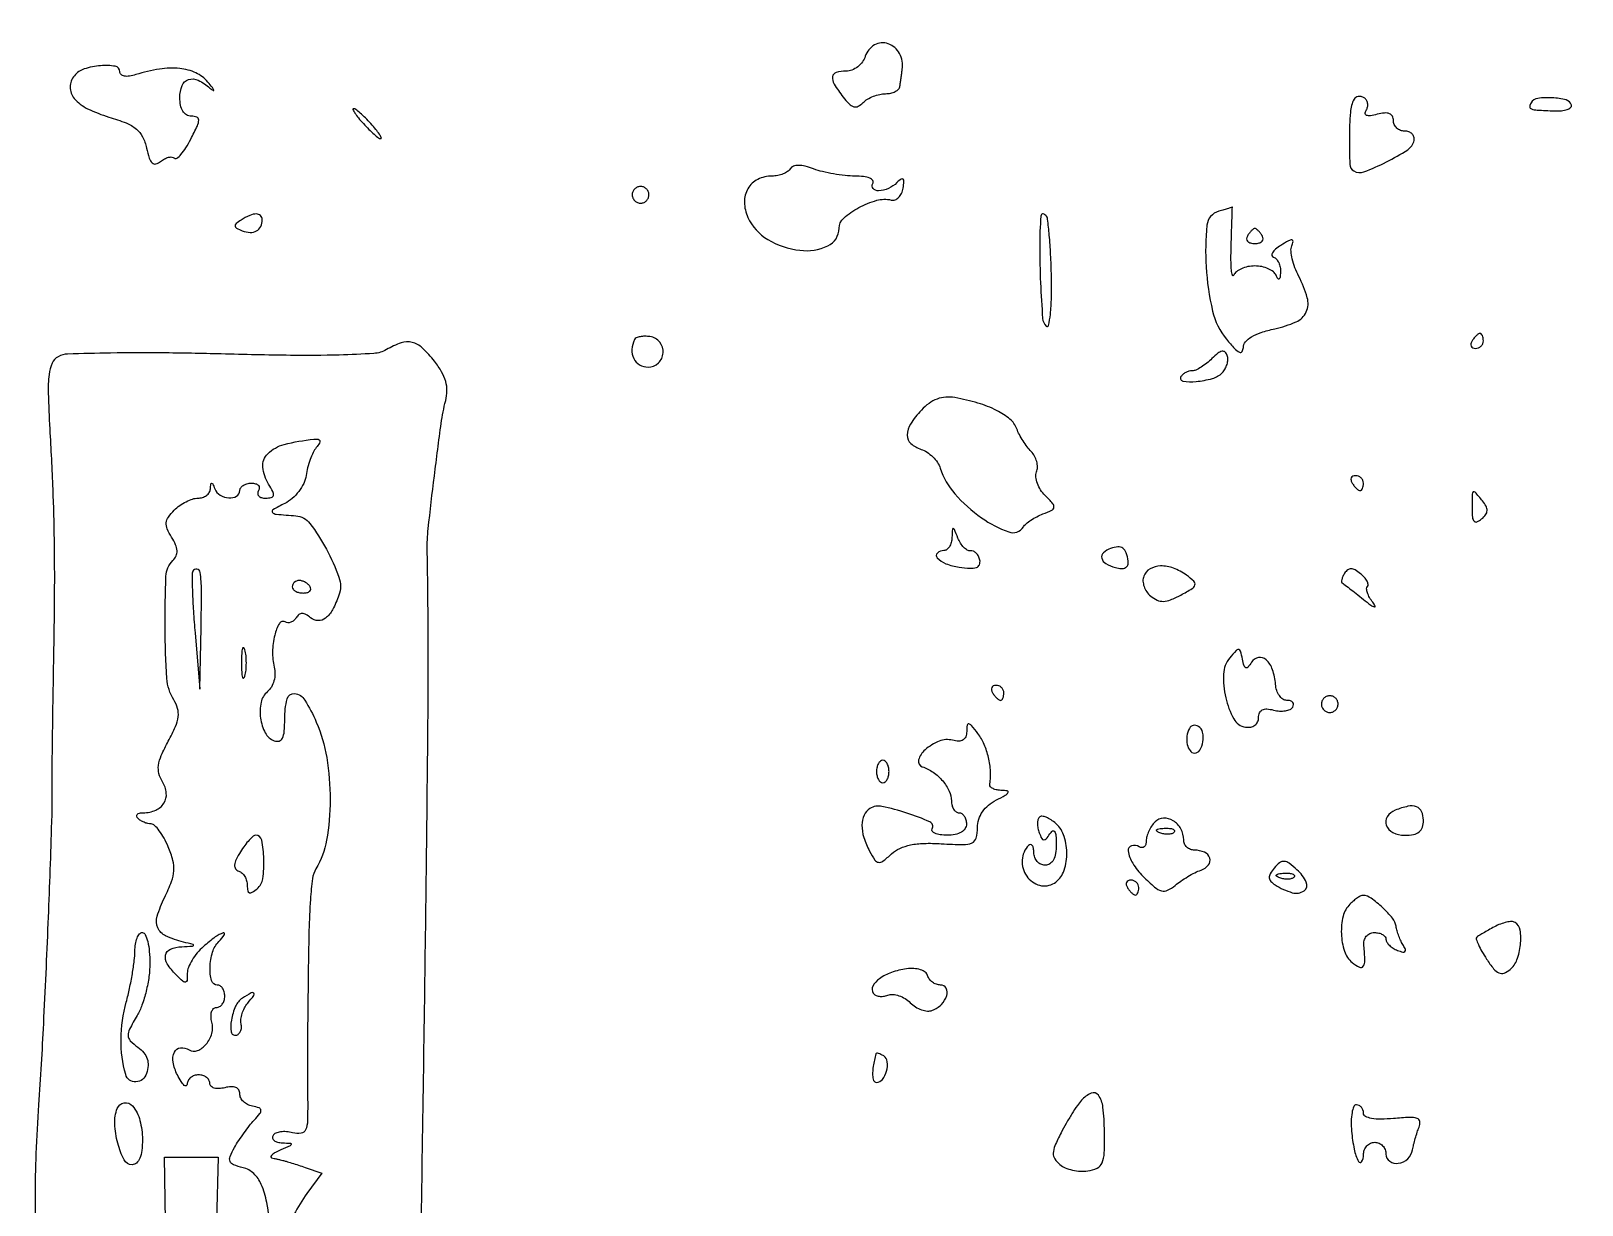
# Model space of a CAD drawing. Extents: x 0 to 5034, y 0 to 2560.
# Drawn here: x 3856.1 to 4063.2, y 1930.6 to 2087.4 of the extents above; entities that cross this region are included whole.
import ezdxf

# ---------------------------------------------------------------- set-up
doc = ezdxf.new("R2010")
doc.units = 0

msp = doc.modelspace()

# ---------------------------------------------------------------- linework, layer by layer
for points in [[(4084.731077, 2269.263702, 0.000011), (4132.120882, 2268.843403, 0.002588)], [(3908.011703, 1914.256011, 0.000405), (3908.666041, 1956.790442, 0.001382), (3909.130352, 1996.109923, 0.007031), (3909.020538, 2018, -0.032295), (3909.154012, 2020.932108, -0.003159), (3909.97716, 2027.973379, -0.003299), (3910.888818, 2034.985294, -0.029701), (3911.489515, 2038.022279, 0.06225), (3911.661637, 2039.335562, 0.070705), (3911.490647, 2040.592611, 0.062218), (3910.947232, 2041.8756, 0.035414), (3910.000465, 2043.272279, 0.03667), (3908.364248, 2045.064868, 0.130849), (3907.011114, 2045.799603, 0.143934), (3905.549052, 2045.728372, 0.047865), (3903.579786, 2044.824645, -0.116129), (3901.904974, 2044.316312, -0.009342), (3897.267732, 2044.108545, -0.009733), (3890.777528, 2044.065549, -0.003475), (3881.515726, 2044.248863, 0.004265), (3873.599066, 2044.393036, 0.006589), (3866.756913, 2044.369096, 0.00332), (3861.022683, 2044.235361, 0.120642), (3859.760802, 2043.886014, 0.159168), (3858.951673, 2043.00855, 0.078461), (3858.538639, 2041.53118, 0.036645), (3858.431084, 2039.017062, 0.006293), (3858.636957, 2034.242205, -0.003789), (3859.024877, 2026.183286, -0.006384), (3859.212698, 2019.417338, -0.005753), (3859.237873, 2012.181277, -0.002454), (3859.11264, 2002.5, 0.000535), (3859.032488, 1997.721925, 0.00067), (3858.968836, 1993.290625, 0.000537), (3858.924394, 1989.571485, 0.005249), (3858.9238, 1988, -0.010566), (3858.846014, 1980.935983, -0.002073), (3858.385277, 1968.24481, -0.00235), (3857.780026, 1954.843951, -0.004388), (3857.143733, 1944, 0.007026), (3856.797232, 1937.509299, 0.009137), (3856.672162, 1931.557037, 0.010088), (3856.761008, 1926.462877, 0.024252)], [(3888.189338, 1927, 0.01579), (3887.605384, 1930.96372, 0.05842), (3886.87256, 1933.379246, 0.100708), (3885.85765, 1934.825189, 0.128742), (3884.436265, 1935.605352, -0.029629), (3883.163234, 1936.006336, -0.204962), (3882.703162, 1936.451305, -0.202228), (3882.704008, 1937.095268, -0.028786), (3883.301202, 1938.306888, -0.016244), (3883.86409, 1939.229149, -0.010717), (3884.567502, 1940.253138, -0.010789), (3885.295151, 1941.220486, -0.02046), (3885.928593, 1941.961331, 0.018111), (3886.696471, 1942.850917, 0.205144), (3886.81835, 1943.28924, 0.286417), (3886.56918, 1943.590305, 0.032824), (3885.678593, 1943.823324, -0.072682), (3885.037097, 1944.046926, -0.074697), (3884.493087, 1944.443257, -0.081481), (3884.126867, 1944.946112, -0.117246), (3884, 1945.479705, 0.136445), (3883.856293, 1945.99651, 0.162287), (3883.473007, 1946.323693, 0.112484), (3882.844615, 1946.42562, 0.048176), (3882, 1946.289749, -0.049804), (3881.225436, 1946.167727, -0.086529), (3880.580679, 1946.242791, -0.126717), (3880.158779, 1946.496045, -0.197013), (3880, 1946.883369, 0.133328), (3879.884397, 1947.30919, 0.100509), (3879.559375, 1947.67199, 0.087528), (3879.073186, 1947.916096, 0.072803), (3878.5, 1948, 0.081756), (3877.925974, 1947.905509, 0.09116), (3877.436295, 1947.632812, 0.099373), (3877.10611, 1947.226807, 0.118774), (3876.985258, 1946.75, -0.311209), (3876.843723, 1946.549724, -0.285803), (3876.593896, 1946.601562, -0.063773), (3876.175156, 1947.117197, -0.019044), (3875.673662, 1948, -0.074303), (3875.097251, 1949.681758, -0.156496), (3875.272367, 1951.035826, -0.262493), (3876.083886, 1951.613106, -0.166123), (3877.246059, 1951.347927, 0.237036), (3878.365107, 1951.24909, 0.12695), (3879.513701, 1952.086435, 0.104474), (3880.268007, 1953.534901, 0.132697), (3880.280134, 1955.036768, -0.051782), (3880.164347, 1955.791108, -0.086954), (3880.243815, 1956.4254, -0.125355), (3880.498541, 1956.843192, -0.195918), (3880.883369, 1957, 0.133328), (3881.30919, 1957.115603, 0.100509), (3881.67199, 1957.440625, 0.087528), (3881.916096, 1957.926814, 0.072803), (3882, 1958.5, 0.064853), (3881.925306, 1959.073457, 0.082425), (3881.70625, 1959.559375, 0.098894), (3881.381354, 1959.884432, 0.148195), (3881, 1960, -0.339437), (3880.23233, 1960.589017, -0.074218), (3880.030572, 1962.355905, -0.063714), (3880.363286, 1964.395212, -0.124745), (3881.2, 1965.8, 0.050249), (3881.95529, 1966.724537, 0.710327), (3881.781323, 1966.953059, 0.082165), (3880.737843, 1966.411023, 0.017852), (3879.15301, 1965.132705, 0.04047), (3878.329185, 1964.292325, 0.03803), (3877.632447, 1963.313338, 0.040372), (3877.151601, 1962.347206, 0.095566), (3877, 1961.561276, -0.021952), (3876.958193, 1960.609483, -0.350294), (3876.75, 1960.391165, -0.222368), (3876.395008, 1960.501894, -0.011357), (3875.5, 1961.357143, -0.053765), (3874.313512, 1962.830472, -0.194261), (3874.094097, 1963.991375, -0.251556), (3874.744467, 1964.779657, -0.084342), (3876.25, 1965.116001, 0.002105), (3877.684373, 1965.196007, 0.287698), (3877.819037, 1965.292185, 0.455301), (3877.762079, 1965.405953, 0.002773), (3876.5, 1965.72361, -0.04564), (3874.105008, 1966.549958, -0.189547), (3873.057602, 1967.624333, -0.176024), (3872.980443, 1969.179915, -0.038468), (3873.980714, 1971.715007, 0.02179), (3874.887708, 1973.806736, 0.073649), (3875.209736, 1975.256782, 0.083838), (3875.077355, 1976.634666, 0.033753), (3874.461612, 1978.429128, 0.025889), (3873.893882, 1979.605043, 0.034974), (3873.255399, 1980.597931, 0.037592), (3872.637349, 1981.307539, 0.197277), (3872.168537, 1981.5, -0.062111), (3871.730117, 1981.554672, -0.039115), (3871.240654, 1981.720313, -0.038831), (3870.777222, 1981.962835, -0.056472), (3870.416667, 1982.25, -0.133612), (3870.254017, 1982.53424, -0.259813), (3870.317813, 1982.779687, -0.152441), (3870.621655, 1982.947881, -0.050798), (3871.133333, 1983, 0.101088), (3872.778106, 1983.335965, 0.154013), (3873.876188, 1984.277142, 0.163677), (3874.196132, 1985.63085, 0.116994), (3873.694841, 1987.11703, -0.075512), (3873.216226, 1988.225775, -0.099544), (3873.152183, 1989.32238, -0.068609), (3873.529232, 1990.64805, -0.019976), (3874.462448, 1992.56013, 0.019544), (3875.410954, 1994.499294, 0.070918), (3875.78173, 1995.817279, 0.102588), (3875.702784, 1996.914511, 0.070607), (3875.195938, 1998.057861, -0.124006), (3874.268215, 2000.939196, -0.014659), (3874.028048, 2007.715478, -0.012136), (3874.152463, 2014.565887, -0.187908), (3875.082102, 2016.682102, 0.094076), (3875.502069, 2017.298875, 0.117242), (3875.623651, 2017.979455, 0.089207), (3875.431795, 2018.782265, 0.036447), (3874.90657, 2019.777998, -0.03761), (3874.317494, 2020.901094, -0.126507), (3874.189407, 2021.714417, -0.131344), (3874.47122, 2022.470752, -0.041909), (3875.253039, 2023.395896, -0.043036), (3875.982783, 2024.009776, -0.036417), (3876.847544, 2024.528794, -0.037967), (3877.711347, 2024.885741, -0.079154), (3878.428571, 2025, 0.077201), (3879.034873, 2025.094175, 0.085213), (3879.561584, 2025.367188, 0.093984), (3879.928577, 2025.773042, 0.121763), (3880.078947, 2026.25, -0.011437), (3880.135242, 2026.903389, -0.382689), (3880.242982, 2027, -0.295955), (3880.382013, 2026.909806, -0.009076), (3880.662281, 2026.25, 0.161605), (3881.378475, 2025.406519, 0.118456), (3882.555724, 2025.028666, 0.152487), (3883.579683, 2025.266132, 0.266094), (3884, 2026, -0.153634), (3884.120018, 2026.381379, -0.097988), (3884.457961, 2026.70625, -0.080552), (3884.962904, 2026.925455, -0.062283), (3885.559017, 2027, -0.066118), (3886.110654, 2026.926733, -0.138808), (3886.478525, 2026.70625, -0.191142), (3886.607943, 2026.379648, -0.139169), (3886.5, 2026, 0.140214), (3886.392908, 2025.620388, 0.191238), (3886.523964, 2025.29375, 0.138107), (3886.894515, 2025.073219, 0.065685), (3887.449457, 2025, 0.054015), (3888.208891, 2025.082282, 0.293881), (3888.487268, 2025.361841, 0.173701), (3888.420038, 2025.866802, 0.020482), (3887.850653, 2026.867534, -0.117386), (3887.084858, 2029.143706, -0.223189), (3887.730415, 2030.921375, -0.134362), (3889.933594, 2032.171599, -0.037549), (3893.872445, 2032.863818, -0.049797), (3894.463491, 2032.863458, -0.301037), (3894.689317, 2032.67899, -0.219833), (3894.644289, 2032.339172, -0.030779), (3894.218263, 2031.75, 0.058736), (3893.799599, 2031.097196, 0.024982), (3893.391624, 2030.140166, 0.0243), (3893.053595, 2029.064277, 0.029259), (3892.845818, 2028.025032, -0.07522), (3892.530256, 2026.963633, -0.053029), (3891.883786, 2025.897528, -0.051733), (3891.005146, 2024.962719, -0.061591), (3890, 2024.289774, 0.012357), (3888.423972, 2023.445801, 0.481033), (3888.369376, 2023.102517, 0.187758), (3888.865323, 2022.85643, 0.00442), (3891.5, 2022.643701, -0.216195), (3893.355481, 2021.635909, -0.037925), (3895.558882, 2018.210243, -0.038999), (3897.232781, 2014.439756, -0.171406), (3897.233588, 2012.042065, -0.036708), (3896.385867, 2010.105205, -0.103541), (3895.447576, 2008.973632, -0.180115), (3894.459654, 2008.650897, -0.164476), (3893.456349, 2009.036227, 0.045695), (3892.832258, 2009.464473, 0.128736), (3892.324137, 2009.596389, 0.165445), (3891.896007, 2009.449755, 0.090074), (3891.519929, 2009.032246, -0.075164), (3891.206968, 2008.663403, -0.088851), (3890.815072, 2008.428545, -0.100698), (3890.406942, 2008.361868, -0.129414), (3890.044592, 2008.472441, 0.425835), (3889.282982, 2008.276687, 0.069733), (3888.661212, 2006.696259, 0.05297), (3888.373539, 2004.491386, 0.067553), (3888.600413, 2002.455946, -0.067547), (3888.701226, 2001.551582, -0.060664), (3888.564829, 2000.617853, -0.063217), (3888.219141, 1999.782809, -0.09007), (3887.704171, 1999.169447, 0.168563), (3886.843773, 1997.747296, 0.086756), (3886.765802, 1995.642224, 0.087963), (3887.403394, 1993.662225, 0.181294), (3888.603734, 1992.598567, 0.166722), (3889.243818, 1992.575513, 0.211068), (3889.687982, 1992.95762, 0.091551), (3889.934536, 1993.877994, 0.019789), (3890, 1995.531385, -0.057498), (3890.306831, 1998.190764, -0.377234), (3891.312996, 1998.908471, -0.233567), (3892.683172, 1998.047985, -0.035591), (3894.217672, 1995.100307, -0.06182), (3895.607054, 1990.363946, -0.041177), (3896.057083, 1984.718607, -0.041894), (3895.590741, 1979.340711, -0.093033), (3894.163604, 1975.5, 0.102991), (3893.71156, 1974.205824, 0.015144), (3893.43157, 1971.42917, 0.011694), (3893.236956, 1967.275876, 0.003239), (3893.126287, 1960.75, -0.000087), (3893.097387, 1958.03734, -0.000103), (3893.069043, 1955.46875, -0.00009), (3893.044262, 1953.29902, -0.000645), (3893.030739, 1952.25, 0.003835), (3893.024251, 1951.253353, 0.000724), (3893.029, 1949.433259, 0.000774), (3893.040913, 1947.307165, 0.000709), (3893.059667, 1945.11854, -0.007758), (3893.041733, 1941.87504, -0.092985), (3892.786214, 1940.655184, -0.270908), (3892.185016, 1940.198375, -0.094385), (3891.057702, 1940.27466, 0.044944), (3890.229764, 1940.413332, 0.054076), (3889.441353, 1940.388153, 0.063121), (3888.804899, 1940.214714, 0.157559), (3888.441979, 1939.90612, 0.194278), (3888.382164, 1939.557243, 0.175084), (3888.577869, 1939.245526, 0.105867), (3889.037761, 1939.021917, 0.050739), (3889.690983, 1938.929715, -0.008061), (3890.763078, 1938.870739, -0.453283), (3890.870499, 1938.729011, -0.240506), (3890.715843, 1938.535655, -0.004561), (3889.5, 1938, 0.020451), (3888.781723, 1937.655904, 0.053355), (3888.307813, 1937.335663, 0.155025), (3888.159253, 1937.099927, 0.414214), (3888.25, 1936.945285, 0.002081), (3888.591437, 1936.857898, 0.001228), (3889, 1936.756206, 0.001228), (3889.408591, 1936.656636, 0.002103), (3889.75, 1936.575843, -0.016012), (3890.173054, 1936.463217, -0.003036), (3890.935894, 1936.228679, -0.003239), (3891.823647, 1935.943494, -0.002968), (3892.733895, 1935.638567), (3894.967789, 1934.875448), (3892.972493, 1932.176665, 0.041971), (3891.233749, 1929.358099, 0.102981)], [(3874.091483, 1928.5), (3873.946693, 1937), (3877.524733, 1937), (3881.102772, 1937), (3880.914766, 1928.469953, 0.005799)]]:
    msp.add_lwpolyline(points, format="xyb")
for points in [[(3967.5, 2084, -0.081113), (3967.112489, 2083.235622, -0.069591), (3966.483985, 2082.5875, -0.071315), (3965.718828, 2082.149993, -0.094537), (3964.932612, 2082, 0.066862), (3963.608038, 2081.822077, 0.306336), (3963.128456, 2081.263246, 0.168793), (3963.345921, 2080.289501, 0.023345), (3964.53555, 2078.553747, 0.031514), (3965.327007, 2077.63392, 0.131563), (3965.949878, 2077.264233, 0.188654), (3966.542527, 2077.323042, 0.078552), (3967.203747, 2077.803747, -0.062366), (3967.793138, 2078.261958, -0.039119), (3968.577351, 2078.648601, -0.03881), (3969.423168, 2078.912355, -0.056233), (3970.2, 2079, 0.052994), (3970.897803, 2079.074167, 0.066933), (3971.507969, 2079.29375, 0.081163), (3971.942242, 2079.617816, 0.162249), (3972.125, 2080, -0.002209), (3972.186122, 2080.472029, -0.001079), (3972.268022, 2081.073438, -0.00107), (3972.355876, 2081.69846, -0.001551), (3972.436352, 2082.25, 0.159797), (3972.077178, 2084.356009, 0.188245), (3970.556072, 2085.670931, 0.217588), (3968.723003, 2085.50956, 0.188994)], [(3861.919859, 2081.403436, 0.173058), (3861.365312, 2079.884258, 0.177793), (3861.906251, 2078.377278, 0.105228), (3863.666997, 2076.997807, 0.04197), (3866.539202, 2075.880486, -0.023097), (3868.83111, 2075.087008, -0.077664), (3870.193119, 2074.280737, -0.10405), (3871.024955, 2073.239212, -0.062675), (3871.556262, 2071.743841, 0.023018), (3871.919253, 2070.391481, 0.125057), (3872.317304, 2069.752443, 0.26), (3872.80726, 2069.624119, 0.110482), (3873.431961, 2069.943533, -0.048255), (3873.954204, 2070.297981, -0.064348), (3874.487851, 2070.505783, -0.080216), (3874.951454, 2070.544223, -0.178881), (3875.268273, 2070.398394, 0.375917), (3875.598981, 2070.376452, 0.050456), (3876.150731, 2070.894312, 0.038372), (3876.79665, 2071.762683, 0.021399), (3877.451944, 2072.90707, 0.009065), (3878.345775, 2074.715151, 0.104669), (3878.52707, 2075.481106, 0.318141), (3878.269738, 2075.863617, 0.090891), (3877.52568, 2076, -0.135876), (3876.889976, 2076.176004, -0.121254), (3876.402568, 2076.659653, -0.090328), (3876.099021, 2077.447469, -0.046936), (3876, 2078.5, -0.093884), (3876.302032, 2080.094356, -0.227595), (3877.157929, 2080.889773, -0.190207), (3878.45082, 2080.793014, -0.067598), (3880.023466, 2079.75, 0.02715), (3880.451022, 2079.413823, 0.728395), (3880.527883, 2079.471893, 0.081911), (3880.344499, 2079.808573, 0.007395), (3879.741718, 2080.558573, 0.11319), (3878.150727, 2081.77708, 0.081753), (3875.9867, 2082.36441, 0.064923), (3873.291688, 2082.289511, 0.037489), (3870.129863, 2081.541217, -0.038639), (3869.272351, 2081.340353, -0.082562), (3868.594132, 2081.348421, -0.137157), (3868.165573, 2081.555047, -0.215476), (3868, 2081.921411, 0.365619), (3867.380545, 2082.6553, 0.06351), (3865.42232, 2082.737325, 0.056631), (3863.246097, 2082.300424, 0.142657)], [(4032.742685, 2078.266312, 0.100904), (4032.249496, 2076.520586, 0.017434), (4032.113683, 2073.070674, 0.012075), (4032.182588, 2069.567153, 0.248273), (4032.699732, 2068.685576, 0.234228), (4034.068741, 2068.557317, 0.025301), (4037.060154, 2069.883657, 0.026207), (4039.905271, 2071.513909, 0.202728), (4040.75, 2072.753882, 0.122634), (4040.728123, 2073.228576, 0.124855), (4040.485937, 2073.633953, 0.111896), (4040.05379, 2073.905476, 0.08473), (4039.5, 2074, -0.092647), (4038.927393, 2074.107019, -0.096212), (4038.440625, 2074.413124, -0.099296), (4038.114852, 2074.86978, -0.10582), (4038, 2075.40638, 0.123759), (4037.855521, 2075.981152, 0.178307), (4037.466921, 2076.325685, 0.117199), (4036.803549, 2076.418574, 0.040413), (4035.843628, 2076.248857, -0.025199), (4034.929131, 2076.058342, -0.124338), (4034.409073, 2076.106535, -0.323992), (4034.236472, 2076.356488, -0.133606), (4034.35994, 2076.773378, 0.085731), (4034.545019, 2077.233374, 0.093786), (4034.556779, 2077.714043, 0.100336), (4034.395075, 2078.140323, 0.114154), (4034.08541, 2078.447214, 0.076594), (4033.693736, 2078.613127, 0.09572), (4033.300259, 2078.635555, 0.109767), (4032.966958, 2078.512916, 0.131524)], [(3900.5, 2075, 0.012769), (3901.229731, 2074.233916, 0.017642), (3901.92517, 2073.5875, 0.014322), (3902.525997, 2073.096686, 0.165568), (3902.809975, 2073, 0.549874), (3902.889734, 2073.12573, 0.034935), (3902.63142, 2073.5875, 0.02599), (3902.159597, 2074.232121, 0.012939), (3901.5, 2075, 0.012769), (3900.770269, 2075.766084, 0.017642), (3900.07483, 2076.4125, 0.014322), (3899.474003, 2076.903314, 0.165568), (3899.190025, 2077, 0.549874), (3899.110266, 2076.87427, 0.034935), (3899.36858, 2076.4125, 0.02599), (3899.840403, 2075.767879, 0.012939)], [(4056.367878, 2077.786222, 0.128551), (4056.209012, 2077.268761, 0.331154), (4056.41636, 2076.963984, 0.069297), (4057.180848, 2076.812633, 0.004275), (4059.5, 2076.7, 0.033462), (4060.440512, 2076.725326, 0.060493), (4061.192187, 2076.889205, 0.094945), (4061.651489, 2077.155131, 0.290834), (4061.75, 2077.484527, 0.26794), (4061.052136, 2078.163613, 0.048083), (4059.186312, 2078.449591, 0.04802), (4057.270156, 2078.372963, 0.223957)], [(3957.476385, 2068.961789, -0.109273), (3957.117854, 2068.592972, -0.050685), (3956.522381, 2068.282526, -0.046835), (3955.803147, 2068.071266, -0.04806), (3955.063428, 2068, 0.115712), (3953.153268, 2067.551942, 0.145788), (3951.830786, 2066.319092, 0.139096), (3951.361182, 2064.51395, 0.101753), (3951.825038, 2062.484655, 0.153575), (3954.471603, 2059.540948, 0.104266), (3958.772986, 2058.087046, 0.138735), (3962.490351, 2058.677567, 0.29231), (3964, 2061.039195, -0.216309), (3964.61234, 2062.388398, -0.055688), (3966.625536, 2063.787761, -0.055157), (3969.026038, 2064.763188, -0.127969), (3970.954872, 2064.804097, 0.147322), (3971.466811, 2064.834435, 0.107536), (3971.950588, 2065.141784, 0.089043), (3972.332309, 2065.684524, 0.067638), (3972.547862, 2066.380699, 0.018889), (3972.663358, 2067.282214, 0.233583), (3972.542074, 2067.595571, 0.364135), (3972.274389, 2067.607395, 0.032792), (3971.730699, 2067.130699, -0.08985), (3970.589315, 2066.339437, -0.096934), (3969.272984, 2066.026089, -0.227688), (3968.553934, 2066.336313, -0.328429), (3968.5, 2067, 0.292274), (3968.494083, 2067.390949, 0.148212), (3968.099842, 2067.718105, 0.070937), (3967.279795, 2067.933407, 0.028787), (3966.124117, 2068, -0.026161), (3964.79356, 2068.069664, -0.016946), (3963.266564, 2068.282526, -0.017044), (3961.784996, 2068.592861, -0.030699), (3960.600501, 2068.961789, 0.029798), (3959.483154, 2069.312013, 0.061117), (3958.573845, 2069.423579, 0.087389), (3957.897615, 2069.30448, 0.168712)], [(3936.552786, 2066.08541, 0.099038), (3936.401684, 2065.679226, 0.097945), (3936.417584, 2065.244476, 0.097945), (3936.597789, 2064.848514, 0.099038), (3936.91459, 2064.552786, 0.099038), (3937.320774, 2064.401684, 0.097945), (3937.755524, 2064.417584, 0.097945), (3938.151486, 2064.597789, 0.099038), (3938.447214, 2064.91459, 0.099038), (3938.598316, 2065.320774, 0.097945), (3938.582416, 2065.755524, 0.097945), (3938.402211, 2066.151486, 0.099038), (3938.08541, 2066.447214, 0.099038), (3937.679226, 2066.598316, 0.097945), (3937.244476, 2066.582416, 0.097945), (3936.848514, 2066.402211, 0.099038)], [(3884.166154, 2062.123851, 0.029537), (3883.512559, 2061.653255, 0.253964), (3883.38032, 2061.33182, 0.250513), (3883.577294, 2061.042688, 0.028865), (3884.318389, 2060.708064, 0.078271), (3885.376014, 2060.482436, 0.138916), (3886.238795, 2060.677278, 0.158649), (3886.797353, 2061.267371, 0.111275), (3887, 2062.166667, 0.196652), (3886.772118, 2062.723663, 0.205107), (3886.224307, 2062.94852, 0.102051), (3885.330496, 2062.750049, 0.035783)], [(3990.944444, 2062.666667, 0.020761), (3990.77632, 2058.629939, 0.011824), (3990.891305, 2053.745849, 0.005556), (3991.168683, 2048.993256, 0.180802), (3991.638889, 2047.960234, 0.59437), (3991.968733, 2048.057456, 0.026581), (3992.204506, 2049.532751, 0.021315), (3992.344288, 2051.759212, 0.010228), (3992.3432, 2054.62259, 0.007193), (3992.240091, 2057.548775, 0.010631), (3992.058208, 2060.110909, 0.006141), (3991.834995, 2062.240914, 0.168751), (3991.5932, 2062.740133, 0.062913), (3991.36175, 2062.919665, 0.163134), (3991.157933, 2062.963247, 0.227807), (3991.013209, 2062.872365, 0.120314)], [(4014.683901, 2063.297945, 0.314521), (4013.099658, 2061.447612, 0.039728), (4012.992875, 2055.890673, 0.042341), (4013.854402, 2049.983886, 0.114524), (4015.714037, 2046.206915, 0.013891), (4016.784344, 2044.970103, 0.094102), (4017.429463, 2044.487765, 0.369521), (4017.79209, 2044.581734, 0.147802), (4017.964037, 2045.107918, -0.170147), (4018.247878, 2045.863315, -0.084383), (4019.036717, 2046.535789, -0.056842), (4020.33205, 2047.120483, -0.024777), (4022.157762, 2047.607918, 0.051563), (4025.008501, 2048.534902, 0.182903), (4026.353034, 2049.862949, 0.179585), (4026.494841, 2051.76598, 0.049434), (4025.363058, 2054.601316, -0.030427), (4024.85043, 2055.756226, -0.032684), (4024.49581, 2056.937841, -0.034631), (4024.330402, 2057.982836, -0.11403), (4024.426714, 2058.669615, 0.050538), (4024.592287, 2059.278721, 0.449095), (4024.437521, 2059.470194, 0.141839), (4024.007856, 2059.367331, 0.010367), (4022.953131, 2058.738657, 0.033793), (4022.265497, 2058.241696, 0.081898), (4021.856441, 2057.769619, 0.182186), (4021.786625, 2057.406884, 0.276428), (4021.990131, 2057.169956, -0.132877), (4022.370535, 2056.917476, -0.071528), (4022.68016, 2056.442633, -0.063078), (4022.876041, 2055.829061, -0.057655), (4022.921053, 2055.166667, -0.019378), (4022.86373, 2054.502419, -0.209411), (4022.728876, 2054.276265, -0.436971), (4022.556639, 2054.31184, -0.039934), (4022.337719, 2054.75, 0.133037), (4021.975095, 2055.228946, 0.060902), (4021.29608, 2055.632812, 0.054085), (4020.42994, 2055.907262, 0.049739), (4019.5, 2056, 0.049779), (4018.5708, 2055.907262, 0.054371), (4017.70685, 2055.632812, 0.061337), (4017.031141, 2055.228926, 0.134015), (4016.672254, 2054.75, -0.704361), (4016.501237, 2054.75567, -0.057027), (4016.371153, 2055.409375, -0.020363), (4016.312383, 2056.815299, -0.008056), (4016.341511, 2058.75, -0.000018), (4016.404099, 2060.755259, -0.000032), (4016.456342, 2062.423737, -0.000005), (4016.502171, 2063.88401, -0.995483), (4016.502591, 2063.883999, -0.315726), (4016.460354, 2063.82655, -0.003362), (4015.967282, 2063.663995, -0.009043), (4015.38034, 2063.486509, -0.005574)], [(4018.5, 2060, 0.146489), (4018.397987, 2059.620597, 0.191582), (4018.538811, 2059.29375, 0.134005), (4018.925364, 2059.072951, 0.063222), (4019.5, 2059, 0.063222), (4020.074636, 2059.072951, 0.134005), (4020.461189, 2059.29375, 0.191582), (4020.602013, 2059.620597, 0.146489), (4020.5, 2060, 0.025622), (4020.235369, 2060.382847, 0.032351), (4019.951311, 2060.70625, 0.033983), (4019.686704, 2060.937141, 0.163822), (4019.5, 2061, 0.163822), (4019.313296, 2060.937141, 0.033983), (4019.048689, 2060.70625, 0.032351), (4018.764631, 2060.382847, 0.025622)], [(3936.689105, 2046.160933, 0.098701), (3936.351069, 2044.851868, 0.129543), (3936.597405, 2043.647237, 0.144708), (3937.372331, 2042.810026, 0.134959), (3938.5, 2042.5, 0.191455), (3939.879002, 2043.048126, 0.190181), (3940.510328, 2044.395225, 0.187739), (3940.054643, 2045.823826, 0.18847), (3938.753971, 2046.565604, 0.037204), (3938.062215, 2046.615048, 0.047663), (3937.427179, 2046.55244, 0.05567), (3936.93331, 2046.397093, 0.178187)], [(4048.5, 2046, 0.082592), (4048.343488, 2045.6179, 0.161196), (4048.3746, 2045.29375, 0.182303), (4048.586039, 2045.078288, 0.108972), (4048.940983, 2045, 0.093332), (4049.345238, 2045.076123, 0.09642), (4049.688914, 2045.29375, 0.099167), (4049.918938, 2045.618444, 0.105053), (4050, 2046, 0.042167), (4049.967655, 2046.382849, 0.061769), (4049.870461, 2046.70625, 0.081139), (4049.727648, 2046.92554, 0.210953), (4049.559017, 2047, 0.151918), (4049.34829, 2046.934461, 0.038439), (4049.066025, 2046.70625, 0.035638), (4048.768994, 2046.382774, 0.029505)], [(4013.776786, 2043.633929, -0.028114), (4013.07687, 2043.008588, -0.029968), (4012.325428, 2042.479967, -0.031395), (4011.629235, 2042.108296, -0.107309), (4011.130446, 2042, 0.067969), (4010.707448, 2041.942232, 0.05241), (4010.273888, 2041.77098, 0.053434), (4009.89523, 2041.518723, 0.080872), (4009.636188, 2041.220357, 0.534828), (4009.907073, 2040.627619, 0.063597), (4011.648654, 2040.57036, 0.044449), (4013.827804, 2040.973649, 0.1291), (4015.140127, 2041.740127, 0.067753), (4015.524697, 2042.2459, 0.057309), (4015.78672, 2042.865113, 0.059613), (4015.893376, 2043.498863, 0.092613), (4015.817857, 2044.046429, 0.125248), (4015.528939, 2044.496241, 0.242085), (4015.127922, 2044.609655, 0.120601), (4014.57017, 2044.347447, 0.026481)], [(3974.980547, 2036.748745, 0.043744), (3973.533386, 2034.894041, 0.143243), (3973.09231, 2033.419243, 0.213409), (3973.584608, 2032.300217, 0.107537), (3974.948848, 2031.516235, -0.068864), (3975.739067, 2031.13953, -0.049086), (3976.50217, 2030.521874, -0.049315), (3977.125998, 2029.771708, -0.072081), (3977.500075, 2028.999763, 0.10472), (3979.436397, 2025.586406, 0.057931), (3983.021669, 2022.375477, 0.066606), (3986.641784, 2020.483322, 0.355378), (3988.601331, 2021.163958, -0.080282), (3988.970762, 2021.59048, -0.028734), (3989.618428, 2022.072022, -0.02763), (3990.402121, 2022.527663, -0.029277), (3991.216567, 2022.88441, 0.02138), (3992.404166, 2023.382417, 0.257791), (3992.684574, 2023.769942, 0.214904), (3992.531329, 2024.262579, 0.015113), (3991.517112, 2025.340031, -0.053875), (3990.903795, 2026.101963, -0.054771), (3990.471384, 2026.973259, -0.06036), (3990.272945, 2027.818241, -0.119691), (3990.360383, 2028.49676, 0.093146), (3990.478699, 2029.144555, 0.062441), (3990.380953, 2029.893235, 0.060226), (3990.093315, 2030.624295, 0.071158), (3989.651556, 2031.221061, -0.033767), (3989.119042, 2031.838349, -0.019696), (3988.562886, 2032.642783, -0.019635), (3988.067228, 2033.49605, -0.031253), (3987.719672, 2034.265008, 0.130254), (3986.800454, 2035.549694, 0.056217), (3985.024287, 2036.70924, 0.044898), (3982.543737, 2037.689419, 0.026805), (3979.454431, 2038.422485, 0.063422), (3978.235328, 2038.486804, 0.071127), (3977.088292, 2038.235143, 0.067191), (3976.006618, 2037.655167, 0.048643)], [(4032.5, 2027, 0.029505), (4032.768994, 2026.617226, 0.035638), (4033.066025, 2026.29375, 0.038439), (4033.34829, 2026.065539, 0.151918), (4033.559017, 2026, 0.210953), (4033.727648, 2026.07446, 0.081139), (4033.870461, 2026.29375, 0.061769), (4033.967655, 2026.617151, 0.042167), (4034, 2027, 0.105053), (4033.918938, 2027.381556, 0.099167), (4033.688914, 2027.70625, 0.09642), (4033.345238, 2027.923877, 0.093332), (4032.940983, 2028, 0.108972), (4032.586039, 2027.921712, 0.182303), (4032.3746, 2027.70625, 0.161196), (4032.343488, 2027.3821, 0.082592)], [(4048.5, 2023.585037, 0.02199), (4048.55146, 2022.415535, 0.165884), (4048.772225, 2021.916793, 0.321843), (4049.152876, 2021.838618, 0.068239), (4049.762331, 2022.217716, 0.06007), (4050.306785, 2022.792763, 0.147381), (4050.501935, 2023.335069, 0.137601), (4050.370717, 2023.919895, 0.049672), (4049.889886, 2024.632679, 0.006111), (4048.896197, 2025.800655, 0.393492), (4048.652134, 2025.826096, 0.232153), (4048.512226, 2025.549757, 0.003111)], [(3979.070285, 2019.75, -0.054897), (3978.969234, 2019.080593, -0.072474), (3978.726896, 2018.514062, -0.090029), (3978.387084, 2018.13318, -0.16722), (3978, 2018, 0.181337), (3977.124831, 2017.671806, 0.421862), (3977.090279, 2017.042233, 0.115867), (3978.263791, 2016.245408, 0.055072), (3980.041133, 2015.780655, 0.021952), (3981.486342, 2015.632976, 0.097074), (3982.329716, 2015.748048, 0.210499), (3982.729075, 2016.115702, 0.155962), (3982.791133, 2016.719977, 0.06582), (3982.60797, 2017.240182, 0.078339), (3982.303239, 2017.66135, 0.091239), (3981.928007, 2017.921442, 0.139738), (3981.539043, 2017.978822, -0.165412), (3981.118686, 2018.062563, -0.066617), (3980.649233, 2018.425054, -0.056107), (3980.205364, 2018.987471, -0.045196), (3979.859329, 2019.676, 0.003624), (3979.394838, 2020.830148, 0.278756), (3979.241517, 2020.943641, 0.423873), (3979.125474, 2020.844236, 0.005126)], [(4000.25, 2018.279762, 0.099489), (3999.286191, 2017.700258, 0.276532), (3999.067945, 2016.972998, 0.204991), (3999.616043, 2016.255617, 0.064645), (4000.893696, 2015.73805, 0.04784), (4001.693081, 2015.608905, 0.133619), (4002.244801, 2015.721376, 0.195547), (4002.539584, 2016.058966, 0.119899), (4002.589307, 2016.592474, 0.04469), (4002.319315, 2017.719902, 0.156654), (4001.881665, 2018.313701, 0.180687), (4001.223487, 2018.493977, 0.063297)], [(3877.750877, 2015.25, 0.118473), (3877.62674, 2014.693309, 0.004349), (3877.681466, 2012.517188, 0.007716), (3877.809142, 2009.928061, 0.005319), (3878.030167, 2007), (3878.676614, 1999.5), (3878.838307, 2007.75, 0.005065), (3878.885094, 2012.691849, 0.035847), (3878.711763, 2015.084245, 0.323784), (3878.286556, 2015.522534, 0.33412)], [(4004.66643, 2014.573113, 0.106334), (4004.567214, 2013.936206, 0.069893), (4004.712902, 2013.205869, 0.065592), (4005.070756, 2012.496915, 0.07002), (4005.59353, 2011.922377, 0.067787), (4006.454189, 2011.385952, 0.114444), (4007.28445, 2011.22275, 0.087153), (4008.257126, 2011.4277, 0.027472), (4009.608659, 2012.058153, 0.013126), (4011.127331, 2012.922947, 0.187795), (4011.499977, 2013.407449, 0.284324), (4011.363488, 2013.901272, 0.028942), (4010.383441, 2014.708889, 0.067868), (4008.639836, 2015.652034, 0.096311), (4006.9062, 2015.946564, 0.125031), (4005.507478, 2015.555664, 0.172455)], [(4031.488892, 2014.982027, 0.028927), (4031.250214, 2014.540668, 0.04616), (4031.105023, 2014.137471, 0.05928), (4031.062463, 2013.824054, 0.277056), (4031.149864, 2013.672812, -0.035961), (4031.380827, 2013.52211, -0.001658), (4032.12646, 2012.951341, -0.002748), (4033.006176, 2012.265558, -0.001967), (4033.982767, 2011.489343, 0.00885), (4034.976753, 2010.721389, 0.083779), (4035.454201, 2010.477092, 0.662959), (4035.55386, 2010.59405, 0.047619), (4035.241443, 2011.092009, -0.034037), (4034.810414, 2011.739343, -0.048798), (4034.528354, 2012.367791, -0.059995), (4034.419931, 2012.890542, -0.221012), (4034.532842, 2013.199509, 0.243865), (4034.623396, 2013.485143, 0.080898), (4034.475335, 2013.913447, 0.05882), (4034.125374, 2014.412269, 0.037214), (4033.613194, 2014.906058, 0.038814), (4032.899184, 2015.410569, 0.126112), (4032.347536, 2015.573175, 0.173962), (4031.892574, 2015.428074, 0.091256)], [(3891, 2013.166667, 0.170324), (3891.111542, 2012.848724, 0.094314), (3891.427703, 2012.578125, 0.074868), (3891.899039, 2012.395108, 0.055286), (3892.456011, 2012.333333, 0.05773), (3892.976727, 2012.393656, 0.124167), (3893.33303, 2012.578125, 0.190804), (3893.471218, 2012.850897, 0.16277), (3893.396994, 2013.166667, 0.071639), (3893.130304, 2013.485481, 0.05288), (3892.756842, 2013.755208, 0.053298), (3892.339084, 2013.938439, 0.076861), (3891.940983, 2014, 0.087308), (3891.581686, 2013.936779, 0.094392), (3891.276414, 2013.755208, 0.100145), (3891.072214, 2013.484563, 0.112153)], [(3884.232003, 2003, 0.011065), (3884.259713, 2001.748017, 0.052887), (3884.366341, 2001.042187, 0.542911), (3884.521012, 2000.99086, 0.161593), (3884.689326, 2001.25, 0.039571), (3884.831531, 2002.047266, 0.024357), (3884.877971, 2003, 0.024357), (3884.831531, 2003.952734, 0.039571), (3884.689326, 2004.75, 0.161593), (3884.521012, 2005.00914, 0.542911), (3884.366341, 2004.957813, 0.052887), (3884.259713, 2004.251983, 0.011065)], [(4016.145537, 2003.677392, 0.163799), (4015.315374, 2001.520412, 0.067119), (4015.605232, 1998.356364, 0.069676), (4016.684348, 1995.528281, 0.234518), (4018.265508, 1994.431537, 0.08122), (4018.949356, 1994.442723, 0.114221), (4019.507889, 1994.682761, 0.125221), (4019.870129, 1995.123187, 0.110231), (4020, 1995.705115, -0.100496), (4020.129396, 1996.3424, -0.17788), (4020.49151, 1996.728993, -0.133361), (4021.107554, 1996.854414, -0.047903), (4021.999004, 1996.710511, 0.046215), (4022.805232, 1996.577577, 0.054994), (4023.575304, 1996.607491, 0.064046), (4024.198685, 1996.78447, 0.15438), (4024.558021, 1997.09388, 0.130211), (4024.662496, 1997.438182, 0.189806), (4024.55808, 1997.733827, 0.145023), (4024.245729, 1997.9332, 0.070131), (4023.771821, 1998, -0.151811), (4023.245603, 1998.163541, -0.089301), (4022.773505, 1998.631293, -0.074487), (4022.425898, 1999.327295, -0.059899), (4022.263723, 2000.149081, 0.064569), (4021.860176, 2002.098324, 0.124131), (4020.991161, 2003.424431, 0.235221), (4019.972251, 2003.719248, 0.212315), (4019.059636, 2003.096493, -0.028331), (4018.595342, 2002.432503, -0.318694), (4018.303586, 2002.346425, -0.247075), (4018.067332, 2002.596892, -0.019782), (4017.851277, 2003.510578, 0.018956), (4017.605494, 2004.557702, 0.310667), (4017.344144, 2004.777795, 0.235987), (4016.984004, 2004.639762, 0.012296)], [(3984.5, 1999, 0.029505), (3984.768994, 1998.617226, 0.035638), (3985.066025, 1998.29375, 0.038439), (3985.34829, 1998.065539, 0.151918), (3985.559017, 1998, 0.210953), (3985.727648, 1998.07446, 0.081139), (3985.870461, 1998.29375, 0.061769), (3985.967655, 1998.617151, 0.042167), (3986, 1999, 0.105053), (3985.918938, 1999.381556, 0.099167), (3985.688914, 1999.70625, 0.09642), (3985.345238, 1999.923877, 0.093332), (3984.940983, 2000, 0.108972), (3984.586039, 1999.921712, 0.182303), (3984.3746, 1999.70625, 0.161196), (3984.343488, 1999.3821, 0.082592)], [(4028.552786, 1998.08541, 0.099038), (4028.401684, 1997.679226, 0.097945), (4028.417584, 1997.244476, 0.097945), (4028.597789, 1996.848514, 0.099038), (4028.91459, 1996.552786, 0.099038), (4029.320774, 1996.401684, 0.097945), (4029.755524, 1996.417584, 0.097945), (4030.151486, 1996.597789, 0.099038), (4030.447214, 1996.91459, 0.099038), (4030.598316, 1997.320774, 0.097945), (4030.582416, 1997.755524, 0.097945), (4030.402211, 1998.151486, 0.099038), (4030.08541, 1998.447214, 0.099038), (4029.679226, 1998.598316, 0.097945), (4029.244476, 1998.582416, 0.097945), (4028.848514, 1998.402211, 0.099038)], [(3981.031803, 1993.84362, -0.084121), (3980.900171, 1993.1481, -0.166249), (3980.549079, 1992.7178, -0.145078), (3979.968374, 1992.557842, -0.059174), (3979.149076, 1992.671267, 0.160665), (3977.375437, 1992.559685, 0.084297), (3975.470201, 1991.392543, 0.145884), (3974.616875, 1990.041228, 0.400156), (3975.098214, 1989.133929, -0.072125), (3976.56387, 1988.397244, -0.063472), (3977.832829, 1987.246632, -0.06729), (3978.704767, 1985.895584, -0.110128), (3979, 1984.571429, 0.061768), (3979.074515, 1983.97055, 0.080164), (3979.29375, 1983.461607, 0.09778), (3979.618614, 1983.120948, 0.154765), (3980, 1983, -0.148195), (3980.381354, 1982.884432, -0.098894), (3980.70625, 1982.559375, -0.082425), (3980.925306, 1982.073457, -0.064853), (3981, 1981.5, -0.141873), (3980.819301, 1980.875985, -0.119789), (3980.323497, 1980.396541, -0.087671), (3979.517041, 1980.09732, -0.045128), (3978.440983, 1980, -0.03185), (3977.4959, 1980.060263, -0.067351), (3976.788152, 1980.249946, -0.129831), (3976.424666, 1980.528901, -0.312511), (3976.407838, 1980.850879, 0.453111), (3976.126146, 1981.770294, 0.026638), (3973.052662, 1982.960105, 0.027374), (3969.726563, 1983.849752, 0.192371), (3968.106578, 1983.565869, 0.151143), (3967.330115, 1982.675569, 0.103484), (3967.04729, 1981.35484, 0.078167), (3967.299703, 1979.699219, 0.046054), (3968.079585, 1977.851294, 0.024183), (3968.778528, 1976.684626, 0.218916), (3969.271896, 1976.381014, 0.197208), (3969.855291, 1976.541717, 0.01934), (3970.99737, 1977.49762, -0.076342), (3972.120924, 1978.238846, -0.057052), (3973.53284, 1978.701738, -0.044499), (3975.331699, 1978.90749, -0.021594), (3977.647612, 1978.865253, 0.010082), (3980.590059, 1978.743793, 0.109714), (3981.746475, 1978.975154, 0.228932), (3982.297858, 1979.623604, 0.061645), (3982.479826, 1981.000126, -0.072331), (3982.652593, 1982.122654, -0.07533), (3983.137312, 1983.132543, -0.07106), (3983.928298, 1983.999243, -0.054854), (3985, 1984.700716, 0.010687), (3986.183579, 1985.334056, 0.133183), (3986.543074, 1985.687929, 0.512166), (3986.444128, 1985.910575, 0.049418), (3985.75, 1985.985258, -0.041288), (3985.088356, 1986.045603, -0.066303), (3984.548849, 1986.215982, -0.094029), (3984.207418, 1986.462741, -0.232582), (3984.118421, 1986.75, 0.052564), (3984.209458, 1988.513767, 0.043897), (3983.945382, 1990.371555, 0.044601), (3983.369513, 1992.120539, 0.060157), (3982.531803, 1993.55887, 0.009135), (3981.681524, 1994.641355, 0.176576), (3981.320622, 1994.856294, 0.42886), (3981.098967, 1994.697156, 0.029673)], [(4010.754232, 1994.266312, 0.084697), (4010.436116, 1993.221291, 0.082939), (4010.479003, 1992.121909, 0.104464), (4010.84371, 1991.288862, 0.234312), (4011.437328, 1990.972506, 0.26629), (4012.162879, 1991.360605, 0.1021), (4012.575922, 1992.472687, 0.093314), (4012.533019, 1993.735512, 0.201974), (4011.980032, 1994.512341, 0.086456), (4011.629461, 1994.652808, 0.102024), (4011.272696, 1994.654687, 0.11056), (4010.965717, 1994.518222, 0.11748)], [(3969, 1988.5, 0.053595), (3969.06169, 1987.926139, 0.073362), (3969.244792, 1987.440625, 0.093122), (3969.515341, 1987.114688, 0.17482), (3969.833333, 1987, 0.17482), (3970.151326, 1987.114688, 0.093122), (3970.421875, 1987.440625, 0.073362), (3970.604977, 1987.926139, 0.053595), (3970.666667, 1988.5, 0.053595), (3970.604977, 1989.073861, 0.073362), (3970.421875, 1989.559375, 0.093122), (3970.151326, 1989.885312, 0.17482), (3969.833333, 1990, 0.17482), (3969.515341, 1989.885312, 0.093122), (3969.244792, 1989.559375, 0.073362), (3969.06169, 1989.073861, 0.053595)], [(4038.25, 1983.337719, 0.150344), (4037.179136, 1982.468242, 0.241726), (4037.045997, 1981.325773, 0.193857), (4037.934264, 1980.3555, 0.112098), (4039.5, 1980, 0.044917), (4040.682766, 1980.106468, 0.124434), (4041.4375, 1980.45, 0.149477), (4041.857434, 1981.064742, 0.07578), (4042, 1982, 0.103762), (4041.75705, 1983.158108, 0.206506), (4041.084074, 1983.784975, 0.140311), (4039.937407, 1983.85829, 0.042169)], [(3990.737749, 1982.404416, 0.137271), (3990.548422, 1982.067969, 0.056434), (3990.481551, 1981.544167, 0.050104), (3990.534319, 1980.931337, 0.045128), (3990.708064, 1980.318389, 0.028865), (3991.042688, 1979.577294, 0.250513), (3991.33182, 1979.38032, 0.253964), (3991.653255, 1979.512559, 0.029537), (3992.123851, 1980.166154, -0.093926), (3992.495431, 1980.563203, -0.439344), (3992.767894, 1980.508908, -0.120042), (3992.939699, 1979.967436, -0.015685), (3992.984687, 1978.75, -0.039127), (3992.898394, 1977.564226, -0.086259), (3992.611098, 1976.705781, -0.124872), (3992.136352, 1976.189491, -0.145727), (3991.5, 1976, -0.110331), (3990.927758, 1976.127828, -0.09994), (3990.440625, 1976.489583, -0.094932), (3990.113896, 1977.030326, -0.088788), (3990, 1977.666667, 0.040239), (3989.952171, 1978.260011, 0.115697), (3989.795664, 1978.639414, 0.251597), (3989.566392, 1978.75193, 0.189381), (3989.304389, 1978.637722, 0.185579), (3988.436715, 1976.686463, 0.164563), (3989.042518, 1974.537461, 0.178985), (3990.773118, 1973.313416, 0.208999), (3992.748887, 1973.613399, 0.162313), (3993.939741, 1975.067403, 0.084851), (3994.398556, 1977.389026, 0.082192), (3994.062159, 1979.80763, 0.134048), (3992.953612, 1981.54198, 0.036954), (3992.290946, 1982.058075, 0.054214), (3991.636138, 1982.398554, 0.0695), (3991.084051, 1982.529216, 0.223361)], [(4006.176206, 1981.776206, 0.049838), (4005.725995, 1981.226034, 0.037974), (4005.345511, 1980.546299, 0.038936), (4005.084988, 1979.846869, 0.069794), (4005, 1979.240983, -0.071667), (4004.931207, 1978.763504, -0.147268), (4004.726548, 1978.45018, -0.189115), (4004.422928, 1978.34756, -0.127101), (4004.069098, 1978.457295, 0.217214), (4003.035091, 1978.588054, 0.364709), (4002.591425, 1977.894909, 0.109535), (4003.190377, 1976.245208, 0.054787), (4004.586107, 1974.504802, 0.016998), (4006.119834, 1973.071954, 0.110396), (4007.042746, 1972.570742, 0.183009), (4007.859386, 1972.639831, 0.065468), (4008.85522, 1973.288235, -0.026007), (4009.616949, 1973.874437, -0.017056), (4010.549527, 1974.47192, -0.017171), (4011.500232, 1974.992959, -0.031337), (4012.313382, 1975.340938, 0.13317), (4013.301376, 1976.02631, 0.259753), (4013.478184, 1976.939476, 0.212324), (4012.773698, 1977.718095, 0.104606), (4011.440983, 1978, -0.094533), (4010.890949, 1978.104931, -0.096772), (4010.423289, 1978.404657, -0.098931), (4010.110239, 1978.851917, -0.103734), (4010, 1979.377555, 0.124671), (4009.62817, 1980.845629, 0.12932), (4008.605457, 1981.936121, 0.152541), (4007.311552, 1982.276866, 0.187178)], [(3884.104306, 1977.795413, 0.025037), (3883.519943, 1976.746242, 0.091573), (3883.313736, 1976.016742, 0.177293), (3883.443186, 1975.526366, 0.161383), (3883.86376, 1975.21208, -0.10895), (3884.298173, 1974.952392, -0.070142), (3884.666229, 1974.492476, -0.065371), (3884.915063, 1973.910907, -0.068542), (3885, 1973.294222, 0.0431), (3885.06119, 1972.585681, 0.277262), (3885.28673, 1972.324989, 0.225389), (3885.666029, 1972.37332, 0.030664), (3886.329593, 1972.858575, 0.186988), (3887.071415, 1974.18988, 0.041777), (3887.217445, 1976.834963, 0.04182), (3886.936372, 1979.335255, 0.358035), (3886.127047, 1980, 0.183588), (3885.797155, 1979.874646, 0.025537), (3885.266411, 1979.352403, 0.026446), (3884.67876, 1978.639705, 0.019603)], [(4008.729167, 1980.395833, -0.126455), (4008.402231, 1980.202593, -0.060344), (4007.916927, 1980.123424, -0.05415), (4007.359369, 1980.160852, -0.051402), (4006.8125, 1980.316886, -0.054073), (4006.395823, 1980.538436, -0.470617), (4006.37858, 1980.720685, -0.168741), (4006.670344, 1980.862007, -0.018894), (4007.416667, 1980.921053, -0.028489), (4008.112848, 1980.910055, -0.077125), (4008.592839, 1980.799335, -0.208169), (4008.77538, 1980.614691, -0.296942)], [(4022.094824, 1975.614256, 0.038071), (4021.558907, 1974.858183, 0.148049), (4021.420441, 1974.307999, 0.180719), (4021.621346, 1973.839348, 0.062584), (4022.201442, 1973.367148, 0.06615), (4024.497654, 1972.32485, 0.229002), (4026.0665, 1972.571977, 0.369775), (4026.368842, 1973.7273, 0.095999), (4025.119801, 1975.391582, 0.024158), (4024.063917, 1976.258183, 0.142317), (4023.399677, 1976.505339, 0.190418), (4022.811891, 1976.321678, 0.049764)], [(4002.5, 1973, 0.029505), (4002.768994, 1972.617226, 0.035638), (4003.066025, 1972.29375, 0.038439), (4003.34829, 1972.065539, 0.151918), (4003.559017, 1972, 0.210953), (4003.727648, 1972.07446, 0.081139), (4003.870461, 1972.29375, 0.061769), (4003.967655, 1972.617151, 0.042167), (4004, 1973, 0.105053), (4003.918938, 1973.381556, 0.099167), (4003.688914, 1973.70625, 0.09642), (4003.345238, 1973.923877, 0.093332), (4002.940983, 1974, 0.108972), (4002.586039, 1973.921712, 0.182303), (4002.3746, 1973.70625, 0.161196), (4002.343488, 1973.3821, 0.082592)], [(4024.729167, 1974.395833, -0.126455), (4024.402231, 1974.202593, -0.060344), (4023.916927, 1974.123424, -0.05415), (4023.359369, 1974.160852, -0.051402), (4022.8125, 1974.316886, -0.054073), (4022.395823, 1974.538436, -0.470617), (4022.37858, 1974.720685, -0.168741), (4022.670344, 1974.862007, -0.018894), (4023.416667, 1974.921053, -0.028489), (4024.112848, 1974.910055, -0.077125), (4024.592839, 1974.799335, -0.208169), (4024.77538, 1974.614691, -0.296942)], [(4032.2, 1970.8, 0.136976), (4031.285357, 1969.176824, 0.069945), (4031.0471, 1966.83102, 0.070148), (4031.464163, 1964.519535, 0.140793), (4032.5, 1963, 0.056028), (4033.459941, 1962.369999, 0.375182), (4033.969852, 1962.499666, 0.162359), (4034.192517, 1963.26818, 0.01537), (4034.052296, 1965.25, -0.084536), (4034.098376, 1965.933665, -0.108793), (4034.373128, 1966.49854, -0.116979), (4034.84107, 1966.868096, -0.109322), (4035.437142, 1967, -0.055191), (4036.03499, 1966.933807, -0.074785), (4036.54091, 1966.737678, -0.09425), (4036.880284, 1966.447703, -0.170572), (4037, 1966.106989, 0.14229), (4037.111908, 1965.72171, 0.060293), (4037.455882, 1965.301361, 0.052907), (4037.958236, 1964.912417, 0.046712), (4038.551938, 1964.618443, 0.028569), (4039.233085, 1964.40079, 0.240157), (4039.538424, 1964.468822, 0.327754), (4039.603393, 1964.726765, 0.042962), (4039.330058, 1965.261454, -0.02984), (4039.018886, 1965.83271, -0.019148), (4038.724219, 1966.528063, -0.019242), (4038.487226, 1967.233619, -0.033843), (4038.354264, 1967.83408, 0.134662), (4037.876055, 1968.910786, 0.032848), (4036.537712, 1970.343501, 0.032558), (4035.028239, 1971.585968, 0.142407), (4033.95, 1971.968197, 0.13522), (4033.662984, 1971.906706, 0.027194), (4033.209063, 1971.638158, 0.026903), (4032.699763, 1971.257058, 0.022305)], [(3872, 1962.904292, -0.034994), (3871.875286, 1961.124569, -0.024966), (3871.498209, 1959.162234, -0.025343), (3870.947136, 1957.318523, -0.048149), (3870.291776, 1955.916792, 0.013598), (3869.288452, 1954.107701, 0.127722), (3869.091578, 1953.247947, 0.191726), (3869.386213, 1952.565981, 0.038207), (3870.414327, 1951.686304, -0.060022), (3871.202507, 1950.950164, -0.096695), (3871.647057, 1950.149477, -0.096387), (3871.758626, 1949.238499, -0.059324), (3871.555163, 1948.173804, -0.30969), (3870.141304, 1947.0701, -0.352865), (3868.771773, 1948.040139, -0.073022), (3868.155269, 1952.745206, -0.061539), (3868.849086, 1957.725563, 0.012517), (3869.289711, 1959.555333, 0.010836), (3869.661919, 1961.494814, 0.010965), (3869.922516, 1963.266967, 0.031029), (3870, 1964.514351, -0.038358), (3870.073129, 1965.466199, -0.057348), (3870.29375, 1966.269841, -0.075366), (3870.617099, 1966.818003, -0.225564), (3871, 1967, -0.298919), (3871.387398, 1966.745674, -0.042391), (3871.70625, 1965.796886, -0.03685), (3871.927634, 1964.473954, -0.023039)], [(4051.478644, 1967.770228, 0.004089), (4050.692776, 1967.338836, 0.005053), (4049.967998, 1966.923554, 0.00419), (4049.366348, 1966.563888, 0.036944), (4049.114542, 1966.383729, 0.314002), (4049.045495, 1966.1317, 0.020665), (4049.34238, 1965.393601, 0.024011), (4049.806776, 1964.483356, 0.015067), (4050.431443, 1963.464287, 0.023544), (4051.376024, 1962.160896, 0.119141), (4052.080586, 1961.614718, 0.196695), (4052.76347, 1961.5916, 0.084736), (4053.566902, 1962.055523, 0.132319), (4054.484947, 1963.355263, 0.061891), (4054.954755, 1965.377908, 0.063975), (4054.90954, 1967.328628, 0.220018), (4054.228644, 1968.35869, 0.150078), (4053.798762, 1968.471044, 0.042154), (4053.102647, 1968.382479, 0.038465), (4052.292734, 1968.142819, 0.032326)], [(3973, 1962.154182, 0.049329), (3970.992706, 1961.671394, 0.073028), (3969.390081, 1960.836216, 0.110024), (3968.521127, 1959.856241, 0.271338), (3968.543035, 1958.930367, 0.139555), (3968.850417, 1958.649755, 0.079202), (3969.334671, 1958.497562, 0.06856), (3969.916012, 1958.492022, 0.059829), (3970.506326, 1958.640801, -0.111039), (3971.17274, 1958.738275, -0.061698), (3971.981609, 1958.575003, -0.056915), (3972.801387, 1958.192943, -0.05896), (3973.50324, 1957.639617, 0.057059), (3974.201452, 1957.084859, 0.05616), (3975.010615, 1956.69876, 0.061267), (3975.803961, 1956.529146, 0.114155), (3976.45162, 1956.619808, 0.106965), (3977.649778, 1957.403994, 0.117062), (3978.369308, 1958.590622, 0.204434), (3978.280654, 1959.559098, 0.275736), (3977.541939, 1960, -0.083705), (3976.984481, 1960.093982, -0.073832), (3976.461539, 1960.367188, -0.07572), (3976.051898, 1960.772417, -0.096939), (3975.823324, 1961.25, 0.170925), (3975.513381, 1961.711221, 0.082837), (3974.873336, 1962.040565, 0.065569), (3973.998419, 1962.198853, 0.046405)], [(3884.35306, 1958.234687, 0.147839), (3883.437567, 1957.164245, 0.060479), (3882.878998, 1955.313863, 0.080739), (3882.86128, 1953.736078, 0.429886), (3883.493213, 1953.295448, 0.134096), (3883.848401, 1953.475742, 0.103109), (3884.105345, 1953.828893, 0.089441), (3884.223886, 1954.302821, 0.073235), (3884.18234, 1954.824189, -0.08774), (3884.151358, 1955.434808, -0.046311), (3884.315178, 1956.178229, -0.044172), (3884.631325, 1956.930732, -0.051722), (3885.061571, 1957.574189, 0.012224), (3885.88337, 1958.615159, 0.383351), (3885.856756, 1958.915737, 0.330226), (3885.530358, 1958.952593, 0.011063)], [(3968.923489, 1950.809017, 0.016663), (3968.569889, 1949.145076, 0.047861), (3968.475124, 1947.969263, 0.088289), (3968.614012, 1947.252307, 0.310247), (3968.981495, 1947, 0.233759), (3969.784685, 1947.39721, 0.095942), (3970.340063, 1948.515478, 0.095519), (3970.439157, 1949.764074, 0.230444), (3969.956326, 1950.526992, 0.025609), (3969.584083, 1950.731495, 0.046182), (3969.258446, 1950.853642, 0.066853), (3969.021062, 1950.885414, 0.344656)], [(3871, 1939.377555, -0.028464), (3870.916631, 1937.914303, -0.068302), (3870.648225, 1936.864101, -0.109085), (3870.211149, 1936.230575, -0.189615), (3869.625, 1936, -0.281903), (3868.562109, 1936.650998, -0.053538), (3867.716139, 1938.866642, -0.052417), (3867.315293, 1941.465679, -0.104046), (3867.643971, 1943.514586, -0.26681), (3868.575736, 1944.272573, -0.268887), (3869.694453, 1943.84649, -0.106445), (3870.670777, 1941.921856, -0.06443)], [(3996.356415, 1944.615302, 0.030713), (3995.810857, 1943.910768, 0.009744), (3995.08461, 1942.797456, 0.009687), (3994.321595, 1941.522101, 0.010632), (3993.632751, 1940.256712, 0.016712), (3992.811419, 1938.529285, 0.09334), (3992.584448, 1937.534244, 0.156042), (3992.794017, 1936.781298, 0.074393), (3993.471294, 1936.023824, 0.07558), (3994.18168, 1935.596209, 0.041625), (3995.150302, 1935.288306, 0.040341), (3996.208245, 1935.13497, 0.051074), (3997.194958, 1935.173236, 0.078459), (3998.44392, 1935.556057, 0.181001), (3999.109205, 1936.257914, 0.092022), (3999.39919, 1937.573192, 0.012133), (3999.425614, 1940.441462, 0.022826), (3999.22758, 1943.70014, 0.132699), (3998.610512, 1945.290153, 0.349044), (3997.645375, 1945.552176, 0.111442)], [(4032.412493, 1940.468649, 0.026747), (4032.757028, 1938.07531, 0.068167), (4033.328314, 1936.421356, 0.59565), (4033.752278, 1936.409624, 0.131763), (4034, 1937.333333, -0.088788), (4034.113896, 1937.969674, -0.094932), (4034.440625, 1938.510417, -0.09994), (4034.927758, 1938.872172, -0.110331), (4035.5, 1939, -0.104023), (4036.072354, 1938.879622, -0.098984), (4036.559375, 1938.537836, -0.096696), (4036.885758, 1938.027232, -0.094268), (4037, 1937.426676, 0.243259), (4037.499512, 1936.460725, 0.196477), (4038.652143, 1936.192925, 0.148), (4039.919012, 1936.810511, 0.166407), (4040.558904, 1938, -0.018467), (4040.698173, 1938.684613, -0.010261), (4040.915673, 1939.508379, -0.010223), (4041.17036, 1940.334332, -0.016256), (4041.425381, 1941.028524, 0.135592), (4041.510267, 1941.763244, 0.279925), (4041.151211, 1942.18919, 0.093273), (4040.165817, 1942.326566, 0.011898), (4038.022, 1942.173488, -0.02063), (4036.336634, 1942.082689, -0.047552), (4035.07315, 1942.187116, -0.074202), (4034.266009, 1942.459645, -0.281348), (4034, 1942.894965, 0.08485), (4033.92787, 1943.316952, 0.093433), (4033.720294, 1943.675396, 0.10043), (4033.411018, 1943.915114, 0.115302), (4033.047808, 1944, 0.305188), (4032.70137, 1943.766824, 0.052035), (4032.468405, 1942.962666, 0.041584), (4032.359863, 1941.822149, 0.025319)]]:
    msp.add_lwpolyline(points, format="xyb", close=True)

doc.saveas('drawing.dxf')
